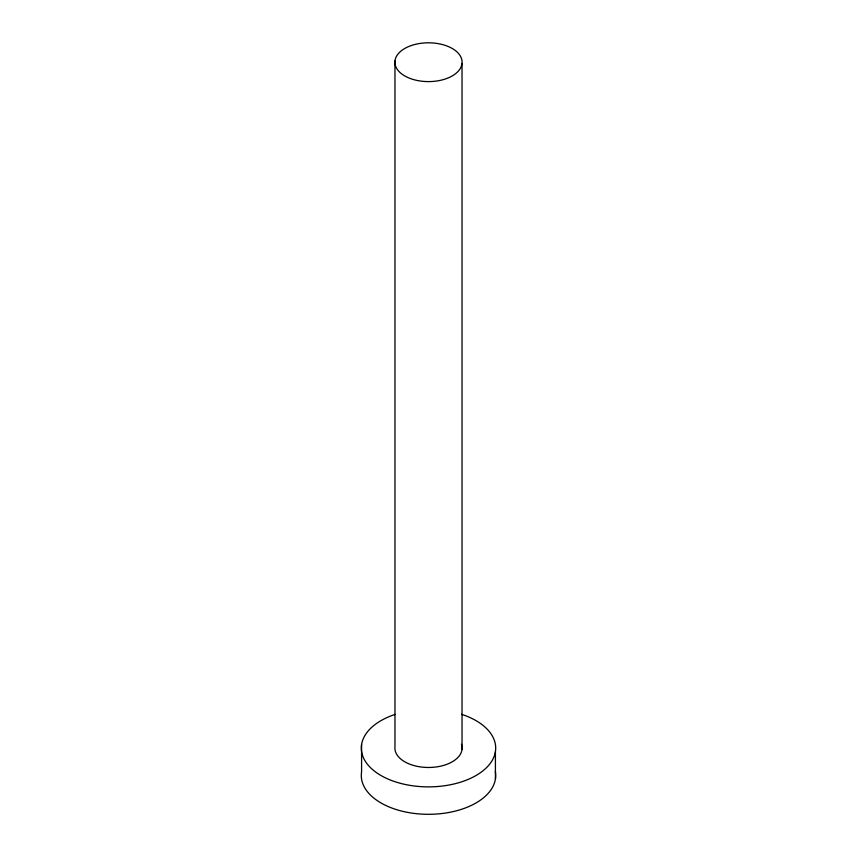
<?xml version="1.0" encoding="UTF-8"?>
<svg xmlns="http://www.w3.org/2000/svg" width="857" height="857" viewBox="0 0 857 857"><rect width="100%" height="100%" fill="white"/><g stroke="black" fill="none" stroke-linecap="round" stroke-linejoin="round"><path stroke-width="1.29" d="M495.421 751.632L495.421 779.067M462.03 63.461A33.605 19.4 0 0 1 409.85 78.341A33.605 19.4 0 0 1 413.62 44.81A33.605 19.4 0 0 1 462.03 63.461L462.03 749.339M394.97 60.954L394.97 746.822A33.605 19.4 0 0 0 430.717 767.433A33.605 19.4 0 0 0 461.452 744.283M361.579 744.529L361.579 771.964A67.2 38.801 0 0 0 428.939 814.311A67.2 38.801 0 0 0 495.335 771.45M461.591 714.309A67.2 38.801 0 0 1 480.166 772.885A67.2 38.801 0 0 1 377.016 773.014A67.2 38.801 0 0 1 395.173 714.384"/></g></svg>
